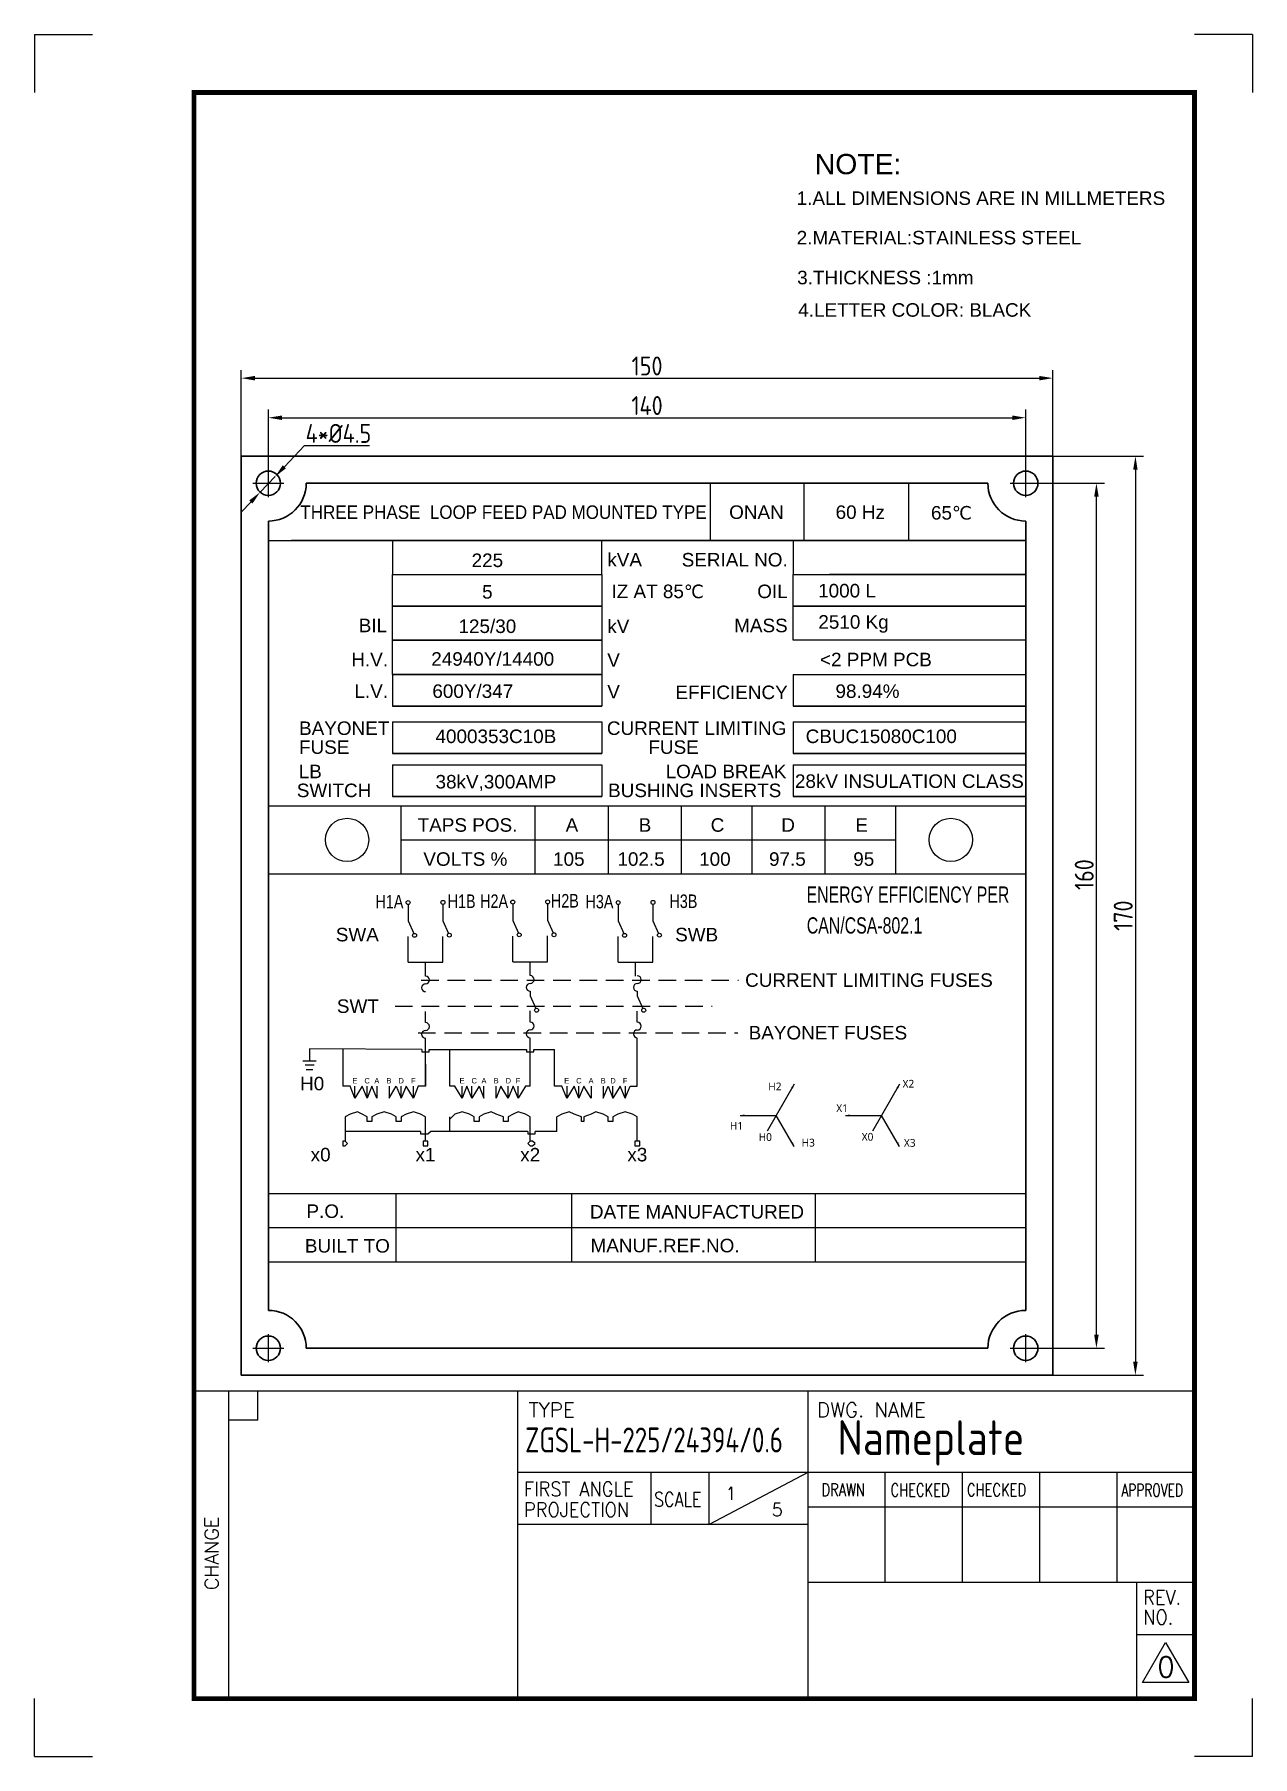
# Model space of a CAD drawing. Header units: millimetres. Extents: x 124493 to 133608, y -169944 to -164394.
# Drawn here: x 133382.4 to 133607.5, y -169555.5 to -169237.1 of the extents above; entities that cross this region are included whole.
import ezdxf
from ezdxf.enums import TextEntityAlignment as Align

# ---------------------------------------------------------------- set-up
doc = ezdxf.new("R2010")
doc.units = ezdxf.units.MM
doc.header["$LTSCALE"] = 13
doc.linetypes.add('CENTER', pattern=[50.8, 31.75, -6.35, 6.35, -6.35])
doc.linetypes.add('DASHED', pattern=[0.75, 0.5, -0.25])
doc.layers.get('0').update_dxf_attribs({"color": 1, "linetype": 'CENTER'})
for name, color, linetype in [('1', 4, 'Continuous'), ('2', 3, 'Continuous'), ('3中心线层', 1, 'CENTER'), ('4虚线层', 6, 'DASHED'), ('PDF_几何图形', 7, 'Continuous'), ('粗实线', 4, 'Continuous')]:
    doc.layers.add(name, color=color, linetype=linetype)
doc.layers.add('paper', color=254, linetype='Continuous', plot=False)
doc.layers.add('标注、文本', color=3, linetype='Continuous', lineweight=25)
doc.styles.add('Arial_txtstyle_2.50_0_0', font='arial.ttf')
doc.styles.add('Note Text (ANSI)', font='arial.ttf')
doc.styles.add('ROMANS', font='romans.shx', dxfattribs={"bigfont": 'whgtxt.shx'})
doc.styles.get("Standard").update_dxf_attribs({"font": 'gbenor.shx', "bigfont": 'gbcbig.shx'})
doc.styles.add('宋体', font='Microsoft YaHei.ttf', dxfattribs={"width": 0.6})
doc.dimstyles.new('1', dxfattribs={"dimscale": 4, "dimtxt": 3.5, "dimasz": 2, "dimexe": 1.5, "dimexo": 0, "dimgap": 0.5, "dimtad": 1, "dimdec": 1, "dimdsep": 46, "dimtxsty": 'Standard', "dimcen": -2.5, "dimclrd": 3, "dimclre": 3, "dimclrt": 3, "dimazin": 2, "dimtfac": 1, "dimtdec": 1, "dimtmove": 0, "dimatfit": 2, "dimfxl": 1.5, "dimarcsym": 0})
doc.dimstyles.new('1$0', dxfattribs={"dimtxt": 3.5, "dimasz": 2.5, "dimexe": 1.5, "dimexo": 0, "dimgap": 0.5, "dimtad": 1, "dimtoh": 1, "dimdec": 1, "dimtxsty": 'Standard', "dimcen": 2.5, "dimclrd": 3, "dimclre": 3, "dimclrt": 3, "dimadec": 1, "dimazin": 0, "dimtfac": 1, "dimtdec": 1, "dimtmove": 0, "dimatfit": 2, "dimfxl": 1.5, "dimarcsym": 0})

# ---------------------------------------------------------------- blocks, each defined once
blk = doc.blocks.new('*D491')
at = {"layer": '2', "color": 3, "lineweight": -2, "transparency": 16777216}
for p, q in [((133425.6, -169320.08), (133425.6, -169306.47)), ((133565.6, -169320.08), (133565.6, -169306.47)), ((133428.1, -169307.97), (133563.1, -169307.97))]:
    blk.add_line(p, q, dxfattribs=at)
at = {"layer": '2', "color": 3, "transparency": 16777216}
for points in [[(133428.1, -169307.56), (133428.1, -169308.39), (133425.6, -169307.97)], [(133563.1, -169307.56), (133563.1, -169308.39), (133565.6, -169307.97)]]:
    blk.add_solid(points, dxfattribs=at)
at = {"layer": 'Defpoints', "color": 0, "transparency": 16777216}
for p in [(133565.6, -169307.97), (133425.6, -169320.08), (133565.6, -169320.08)]:
    blk.add_point(p, dxfattribs=at)
at = {"layer": '2', "color": 3, "transparency": 16777216, "insert": (133495.6, -169305.72), "char_height": 3.5, "attachment_point": 5}
blk.add_mtext('140', dxfattribs=at)
blk = doc.blocks.new('*D487')
at = {"layer": '2', "color": 3, "lineweight": -2, "transparency": 16777216}
for p, q in [((133420.6, -169315.08), (133420.6, -169299.15)), ((133423.1, -169300.65), (133568.1, -169300.65)), ((133570.6, -169315.08), (133570.6, -169299.15))]:
    blk.add_line(p, q, dxfattribs=at)
at = {"layer": '2', "color": 3, "transparency": 16777216}
for points in [[(133423.1, -169300.24), (133423.1, -169301.07), (133420.6, -169300.65)], [(133568.1, -169300.24), (133568.1, -169301.07), (133570.6, -169300.65)]]:
    blk.add_solid(points, dxfattribs=at)
at = {"layer": 'Defpoints', "color": 0, "transparency": 16777216}
for p in [(133570.6, -169300.65), (133420.6, -169315.08), (133570.6, -169315.08)]:
    blk.add_point(p, dxfattribs=at)
at = {"layer": '2', "color": 3, "transparency": 16777216, "insert": (133495.6, -169298.4), "char_height": 3.5, "attachment_point": 5}
blk.add_mtext('150', dxfattribs=at)
blk = doc.blocks.new('*D488')
at = {"layer": '2', "color": 3, "lineweight": -2, "transparency": 16777216}
for p, q in [((133570.6, -169315.08), (133587.37, -169315.08)), ((133585.87, -169317.58), (133585.87, -169482.53)), ((133570.6, -169485.03), (133587.37, -169485.03))]:
    blk.add_line(p, q, dxfattribs=at)
at = {"layer": '2', "color": 3, "transparency": 16777216}
for points in [[(133585.45, -169317.58), (133586.28, -169317.58), (133585.87, -169315.08)], [(133585.45, -169482.53), (133586.28, -169482.53), (133585.87, -169485.03)]]:
    blk.add_solid(points, dxfattribs=at)
at = {"layer": 'Defpoints', "color": 0, "transparency": 16777216}
for p in [(133570.6, -169315.08), (133570.6, -169485.03), (133585.87, -169485.03)]:
    blk.add_point(p, dxfattribs=at)
at = {"layer": '2', "color": 3, "transparency": 16777216, "insert": (133583.62, -169400.05), "char_height": 3.5, "attachment_point": 5, "rotation": 90}
blk.add_mtext('170', dxfattribs=at)
blk = doc.blocks.new('*D489')
at = {"layer": '2', "color": 3, "lineweight": -2, "transparency": 16777216}
for p, q in [((133565.6, -169320.08), (133580.16, -169320.08)), ((133578.66, -169477.53), (133578.66, -169322.58)), ((133568.47, -169480.03), (133580.16, -169480.03))]:
    blk.add_line(p, q, dxfattribs=at)
at = {"layer": '2', "color": 3, "transparency": 16777216}
for points in [[(133578.25, -169322.58), (133579.08, -169322.58), (133578.66, -169320.08)], [(133578.25, -169477.53), (133579.08, -169477.53), (133578.66, -169480.03)]]:
    blk.add_solid(points, dxfattribs=at)
at = {"layer": 'Defpoints', "color": 0, "transparency": 16777216}
for p in [(133565.6, -169320.08), (133578.66, -169320.08), (133568.47, -169480.03)]:
    blk.add_point(p, dxfattribs=at)
at = {"layer": '2', "color": 3, "transparency": 16777216, "insert": (133576.41, -169392.46), "char_height": 3.5, "attachment_point": 5, "rotation": 90}
blk.add_mtext('160', dxfattribs=at)
blk = doc.blocks.new('*D490')
at = {"layer": '2', "color": 3, "lineweight": -2, "transparency": 16777216}
for p, q in [((133428.56, -169317.05), (133432.3, -169313.12)), ((133432.3, -169313.12), (133444.3, -169313.12)), ((133424.07, -169321.75), (133426.83, -169318.86)), ((133422.35, -169323.56), (133420.62, -169325.37))]:
    blk.add_line(p, q, dxfattribs=at)
at = {"layer": '2', "color": 3, "transparency": 16777216}
for points in [[(133428.26, -169316.76), (133428.86, -169317.33), (133426.83, -169318.86)], [(133422.05, -169323.27), (133422.65, -169323.85), (133424.07, -169321.75)]]:
    blk.add_solid(points, dxfattribs=at)
at = {"layer": 'Defpoints', "color": 0, "transparency": 16777216}
for p in [(133426.83, -169318.86), (133424.07, -169321.75)]:
    blk.add_point(p, dxfattribs=at)
at = {"layer": '2', "color": 3, "transparency": 16777216, "insert": (133438.55, -169310.87), "char_height": 3.5, "attachment_point": 5}
blk.add_mtext('4*%%C4.5', dxfattribs=at)

msp = doc.modelspace()

# ---------------------------------------------------------------- linework, layer by layer
at = {"layer": '1', "color": 0, "linetype": 'Continuous'}
for p, q in [((133411.85, -169544.82), (133411.85, -169247.82)), ((133596.8, -169247.82), (133596.8, -169544.82)), ((133596.8, -169544.82), (133411.85, -169544.82))]:
    msp.add_line(p, q, dxfattribs=at)
at = {"layer": '1'}
msp.add_line((133471.71, -169544.85), (133418.28, -169544.85), dxfattribs=at)
at = {"layer": '1', "const_width": 0.894}
msp.add_lwpolyline([(133411.85, -169247.82), (133596.8, -169247.82), (133596.8, -169544.82), (133411.85, -169544.82), (133411.85, -169247.82), (133596.8, -169247.82)], dxfattribs=at)
at = {"layer": '2', "linetype": 'Continuous'}
for p, q in [((133522.6, -169342.83), (133565.6, -169342.83)), ((133522.6, -169349.13), (133522.6, -169342.83)), ((133565.6, -169349.13), (133522.6, -169349.13)), ((133522.6, -169355.43), (133565.6, -169355.43)), ((133522.6, -169355.43), (133522.6, -169361.28)), ((133565.6, -169361.28), (133522.6, -169361.28)), ((133522.6, -169361.28), (133565.6, -169361.28)), ((133448.55, -169364.18), (133448.55, -169370.03)), ((133448.55, -169364.18), (133487.25, -169364.18)), ((133487.25, -169364.18), (133487.25, -169370.03)), ((133522.6, -169364.18), (133522.6, -169370.03)), ((133522.6, -169364.18), (133565.6, -169364.18)), ((133565.6, -169364.18), (133565.6, -169370.03)), ((133487.25, -169370.03), (133448.55, -169370.03)), ((133448.55, -169370.03), (133487.25, -169370.03)), ((133565.6, -169370.03), (133522.6, -169370.03)), ((133522.6, -169370.03), (133565.6, -169370.03)), ((133448.55, -169372.18), (133487.25, -169372.18)), ((133448.55, -169372.18), (133448.55, -169378.03)), ((133487.25, -169372.18), (133487.25, -169378.03)), ((133522.6, -169372.18), (133565.6, -169372.18)), ((133522.6, -169372.18), (133522.6, -169378.03)), ((133487.25, -169378.03), (133448.55, -169378.03)), ((133448.55, -169378.03), (133487.25, -169378.03)), ((133565.6, -169378.03), (133522.6, -169378.03)), ((133522.6, -169378.03), (133565.6, -169378.03)), ((133453.97, -169424.77), (133453.97, -169425.22)), ((133455.32, -169425.22), (133455.32, -169424.77)), ((133459.15, -169431.57), (133459.15, -169424.77)), ((133473.32, -169424.77), (133473.32, -169425.22)), ((133474.67, -169425.22), (133474.67, -169424.77)), ((133478.5, -169431.57), (133478.5, -169424.77)), ((133453.97, -169425.22), (133455.32, -169425.22)), ((133473.32, -169425.22), (133474.67, -169425.22))]:
    msp.add_line(p, q, dxfattribs=at)
at = {"layer": '2'}
for p, q in [((133453.97, -169424.77), (133433.22, -169424.67)), ((133455.32, -169424.77), (133473.32, -169424.77)), ((133474.67, -169424.77), (133478.5, -169424.77)), ((133596.8, -169487.99), (133411.85, -169487.99)), ((133418.28, -169544.82), (133418.28, -169487.99)), ((133423.64, -169493.35), (133423.64, -169487.99)), ((133471.71, -169544.82), (133471.71, -169487.99)), ((133525.32, -169487.99), (133525.32, -169544.82)), ((133423.64, -169493.35), (133418.28, -169493.35)), ((133596.8, -169503), (133471.71, -169503)), ((133496.37, -169512.65), (133496.37, -169503)), ((133525.32, -169503), (133507.09, -169512.65)), ((133507.09, -169512.65), (133507.09, -169503)), ((133539.62, -169523.37), (133539.62, -169503)), ((133553.91, -169523.37), (133553.91, -169503)), ((133568.21, -169523.37), (133568.21, -169503)), ((133582.5, -169523.37), (133582.5, -169503)), ((133596.8, -169509.43), (133525.32, -169509.43)), ((133525.32, -169512.65), (133471.71, -169512.65)), ((133596.8, -169523.37), (133525.32, -169523.37)), ((133586.08, -169523.37), (133586.08, -169544.82)), ((133596.8, -169533.02), (133586.08, -169533.02)), ((133587.15, -169541.87), (133591.44, -169534.44)), ((133591.44, -169534.44), (133595.73, -169541.87)), ((133595.73, -169541.87), (133587.15, -169541.87)), ((133382.36, -169555.54), (133382.36, -169555.54))]:
    msp.add_line(p, q, dxfattribs=at)
at = {"layer": '2', "linetype": 'Continuous'}
for points in [[(133507.25, -169320.08), (133507.25, -169330.68)], [(133524.6, -169320.08), (133524.6, -169330.68)], [(133543.95, -169320.08), (133543.95, -169330.68)], [(133425.6, -169330.68), (133565.6, -169330.68), (133429.9, -169330.68)], [(133448.55, -169330.68), (133448.55, -169336.98), (133487.25, -169336.98), (133487.25, -169330.68)], [(133522.6, -169330.68), (133522.6, -169336.98), (133565.6, -169336.98)], [(133487.25, -169342.83), (133448.55, -169342.83), (133448.55, -169336.98), (133487.25, -169336.98), (133487.25, -169342.83)], [(133565.6, -169342.83), (133522.6, -169342.83), (133522.6, -169336.98), (133565.6, -169336.98)], [(133529.35, -169336.98), (133565.6, -169336.98)], [(133565.6, -169336.98), (133529.35, -169336.98)], [(133448.55, -169349.13), (133448.55, -169342.83), (133487.25, -169342.83), (133487.25, -169349.13), (133448.55, -169349.13)], [(133448.55, -169355.43), (133448.55, -169349.13), (133487.25, -169349.13), (133487.25, -169355.43), (133448.55, -169355.43), (133448.55, -169361.28)], [(133448.55, -169355.43), (133487.25, -169355.43), (133487.25, -169361.28), (133448.55, -169361.28)], [(133448.55, -169361.28), (133487.25, -169361.28)], [(133425.6, -169379.73), (133565.6, -169379.73)], [(133450.15, -169392.33), (133450.15, -169379.73)], [(133474.9, -169392.33), (133474.9, -169379.73)], [(133488.4, -169379.73), (133488.4, -169392.33)], [(133501.9, -169379.73), (133501.9, -169392.33)], [(133514.95, -169379.73), (133514.95, -169392.33)], [(133528.45, -169379.73), (133528.45, -169392.33)], [(133541.5, -169379.73), (133541.5, -169392.33)], [(133450.15, -169386.03), (133541.5, -169386.03)], [(133425.6, -169392.33), (133565.6, -169392.33)], [(133451.43, -169408.67), (133451.43, -169403.9)], [(133457.87, -169408.64), (133457.87, -169403.87)], [(133470.78, -169408.58), (133470.78, -169403.81)], [(133477.22, -169408.56), (133477.22, -169403.78)], [(133490.26, -169408.67), (133490.26, -169403.9)], [(133496.69, -169408.64), (133496.69, -169403.87)], [(133454.65, -169411.22), (133454.65, -169408.66)], [(133474, -169411.14), (133474, -169408.57)], [(133493.48, -169411.22), (133493.48, -169408.66)], [(133439.35, -169424.77), (133439.35, -169431.57)], [(133454.65, -169431.57), (133454.65, -169422.7)], [(133474, -169431.57), (133474, -169422.7)], [(133493.8, -169431.57), (133493.8, -169422.7)], [(133454.65, -169431.57), (133454.65, -169427.52), (133454.65, -169431.57)], [(133443.85, -169433.82), (133442.95, -169431.57), (133441.6, -169433.82), (133440.7, -169431.57), (133439.35, -169431.57)], [(133441.6, -169433.82), (133441.6, -169431.57)], [(133445.65, -169431.57), (133445.65, -169433.82), (133444.75, -169431.57), (133443.85, -169433.82), (133443.85, -169431.57)], [(133447.9, -169431.57), (133447.9, -169433.82), (133449.25, -169431.57), (133450.15, -169433.82), (133450.15, -169431.57)], [(133451.05, -169431.57), (133450.15, -169433.82)], [(133452.4, -169433.82), (133451.05, -169431.57)], [(133454.65, -169431.57), (133453.3, -169431.57), (133452.4, -169433.82), (133452.4, -169431.57)], [(133461.4, -169433.82), (133460.05, -169431.57), (133459.15, -169431.57)], [(133464.55, -169431.57), (133463.2, -169433.82), (133462.3, -169431.57), (133461.4, -169433.82), (133461.4, -169431.57)], [(133463.2, -169433.82), (133463.2, -169431.57)], [(133464.55, -169431.57), (133465.45, -169433.82)], [(133465.45, -169433.82), (133465.45, -169431.57)], [(133474, -169431.57), (133473.1, -169431.57), (133471.75, -169433.82), (133470.85, -169431.57), (133469.95, -169433.82), (133468.6, -169431.57), (133467.7, -169433.82), (133467.7, -169431.57)], [(133469.95, -169433.82), (133469.95, -169431.57)], [(133471.75, -169433.82), (133471.75, -169431.57)], [(133480.75, -169431.57), (133480.75, -169433.82), (133479.85, -169431.57), (133478.5, -169431.57)], [(133485.25, -169431.57), (133485.25, -169433.82), (133483.9, -169431.57), (133483, -169433.82), (133482.1, -169431.57), (133480.75, -169433.82)], [(133483, -169433.82), (133483, -169431.57)], [(133487.5, -169431.57), (133487.5, -169433.82), (133488.4, -169431.57), (133489.3, -169433.82), (133489.3, -169431.57)], [(133490.65, -169431.57), (133489.3, -169433.82)], [(133491.55, -169431.57), (133491.55, -169433.82), (133490.65, -169431.57)], [(133491.55, -169433.82), (133492.45, -169431.57), (133493.8, -169431.57)], [(133443.85, -169437.23), (133442.95, -169436.78), (133442.05, -169436.33), (133440.7, -169436.78), (133439.8, -169437.23)], [(133439.8, -169437.23), (133439.8, -169441.73)], [(133443.85, -169438.13), (133443.85, -169437.23)], [(133449.25, -169437.23), (133448.35, -169436.78), (133447, -169436.33), (133445.65, -169436.78), (133444.75, -169437.23)], [(133444.75, -169437.23), (133444.75, -169438.13)], [(133449.25, -169438.13), (133449.25, -169437.23)], [(133454.65, -169437.23), (133453.75, -169436.78), (133452.4, -169436.33), (133451.05, -169436.78), (133450.15, -169437.23)], [(133450.15, -169437.23), (133450.15, -169438.13)], [(133454.65, -169441.73), (133454.65, -169437.23)], [(133463.65, -169437.23), (133462.75, -169436.78), (133461.4, -169436.33), (133460.05, -169436.78), (133459.15, -169437.68)], [(133459.15, -169439.93), (133459.15, -169437.23)], [(133463.65, -169438.13), (133463.65, -169437.23)], [(133469.05, -169437.23), (133467.7, -169436.78), (133466.8, -169436.33), (133465.45, -169436.78), (133464.55, -169437.23)], [(133464.55, -169437.23), (133464.55, -169438.13)], [(133469.05, -169438.13), (133469.05, -169437.23)], [(133474, -169437.23), (133473.1, -169436.78), (133471.75, -169436.33), (133470.85, -169436.78), (133469.95, -169437.23)], [(133469.95, -169437.23), (133469.95, -169438.13)], [(133474, -169441.73), (133474, -169437.23)], [(133474, -169437.23), (133474, -169437.23)], [(133483.45, -169437.23), (133482.1, -169436.78), (133481.2, -169436.33), (133479.85, -169436.78), (133478.95, -169437.23)], [(133478.95, -169439.93), (133478.95, -169437.23)], [(133483.45, -169438.13), (133483.45, -169437.23)], [(133488.4, -169437.23), (133487.5, -169436.78), (133486.15, -169436.33), (133485.25, -169436.78), (133483.9, -169437.23)], [(133483.9, -169437.23), (133483.9, -169438.13)], [(133488.4, -169438.13), (133488.4, -169437.23)], [(133493.8, -169437.23), (133492.9, -169436.78), (133491.55, -169436.33), (133490.2, -169436.78), (133489.3, -169437.23)], [(133489.3, -169437.23), (133489.3, -169438.13)], [(133493.8, -169441.73), (133493.8, -169437.23)], [(133453.75, -169439.93), (133439.8, -169439.93)], [(133444.75, -169438.13), (133443.85, -169438.13)], [(133450.15, -169438.13), (133449.25, -169438.13)], [(133453.75, -169439.93), (133453.75, -169440.38), (133454.65, -169440.38), (133455.1, -169440.38), (133455.55, -169439.93)], [(133473.55, -169439.93), (133455.55, -169439.93)], [(133464.55, -169438.13), (133463.65, -169438.13)], [(133469.95, -169438.13), (133469.05, -169438.13)], [(133473.55, -169439.93), (133473.55, -169440.38), (133474, -169440.38), (133474.9, -169440.38), (133474.9, -169439.93)], [(133478.95, -169439.93), (133474.9, -169439.93)], [(133483.9, -169438.13), (133483.45, -169438.13)], [(133489.3, -169438.13), (133488.4, -169438.13)], [(133440.25, -169442.18), (133439.8, -169441.73), (133439.8, -169441.73), (133439.35, -169441.73), (133439.35, -169442.18), (133439.35, -169442.63), (133439.8, -169442.63), (133439.8, -169442.63), (133440.25, -169442.18)], [(133455.1, -169442.18), (133455.1, -169441.73), (133454.65, -169441.73), (133454.2, -169441.73), (133454.2, -169442.18), (133454.2, -169442.63), (133454.65, -169442.63), (133455.1, -169442.63), (133455.1, -169442.18)], [(133474.9, -169442.18), (133474.45, -169441.73), (133474, -169441.73), (133474, -169441.73), (133473.55, -169442.18), (133474, -169442.63), (133474, -169442.63), (133474.45, -169442.63), (133474.9, -169442.18)], [(133494.25, -169442.18), (133494.25, -169441.73), (133493.8, -169441.73), (133493.35, -169441.73), (133493.35, -169442.18), (133493.35, -169442.63), (133493.8, -169442.63), (133494.25, -169442.63), (133494.25, -169442.18)], [(133425.6, -169451.43), (133565.6, -169451.43)], [(133449.25, -169457.73), (133449.25, -169451.43)], [(133481.65, -169451.43), (133481.65, -169457.73)], [(133526.65, -169451.43), (133526.65, -169464.03)], [(133425.6, -169457.73), (133565.6, -169457.73)], [(133449.25, -169464.03), (133449.25, -169457.73)], [(133481.65, -169457.73), (133481.65, -169464.03)], [(133425.6, -169464.03), (133565.6, -169464.03)]]:
    msp.add_lwpolyline(points, dxfattribs=at)
at = {"layer": '2', "color": 3, "linetype": 'Continuous'}
for points in [[(133454.65, -169419.82), (133454.65, -169417.77)], [(133474, -169419.74), (133474, -169417.67)], [(133493.8, -169419.75), (133493.8, -169417.68)]]:
    msp.add_lwpolyline(points, dxfattribs=at)
at = {"layer": '2'}
for points in [[(133522.8, -169431.22), (133517.8, -169439.87)], [(133542.28, -169431.22), (133537.28, -169439.87)], [(133512.8, -169436.99), (133519.47, -169436.99)], [(133522.8, -169442.75), (133519.47, -169436.99)], [(133532.28, -169436.99), (133538.94, -169436.99)], [(133542.28, -169442.75), (133538.94, -169436.99)]]:
    msp.add_lwpolyline(points, dxfattribs=at)
for points in [[(133522.8, -169431.22, 0, 0.4, 0), (133522.4, -169431.91, 0.4, 0.4, 0)], [(133542.28, -169431.22, 0, 0.4, 0), (133541.88, -169431.91, 0.4, 0.4, 0)], [(133512.8, -169436.99, 0, 0.4, 0), (133513.6, -169436.99, 0.4, 0.4, 0)], [(133532.28, -169436.99, 0, 0.4, 0), (133533.08, -169436.99, 0.4, 0.4, 0)], [(133522.8, -169442.75, 0, 0.4, 0), (133522.4, -169442.06, 0.4, 0.4, 0)], [(133542.28, -169442.75, 0, 0.4, 0), (133541.88, -169442.06, 0.4, 0.4, 0)]]:
    msp.add_lwpolyline(points, format="xyseb", dxfattribs=at)
at = {"layer": '2', "linetype": 'Continuous'}
for centre in [(133440.15, -169386.03), (133551.75, -169386.03)]:
    msp.add_circle(centre, 4, dxfattribs=at)
at = {"layer": '2', "color": 3}
for centre, start, end in [((133454.65, -169411.94), 270, 90), ((133474, -169411.86), 270, 90), ((133493.8, -169411.87), 270, 90), ((133454.65, -169413.38), 90, 270), ((133474, -169413.3), 90, 270), ((133493.8, -169413.31), 90, 270), ((133454.65, -169421.98), 90, 270), ((133454.65, -169420.54), 270, 90), ((133474, -169421.9), 90, 270), ((133474, -169420.46), 270, 90), ((133493.8, -169421.91), 90, 270), ((133493.8, -169420.47), 270, 90)]:
    msp.add_arc(centre, 0.72, start, end, dxfattribs=at)
at = {"layer": '3中心线层'}
for p, q in [((133425.61, -169322.65), (133425.61, -169317.51)), ((133565.6, -169322.65), (133565.6, -169317.51)), ((133422.71, -169320.08), (133428.48, -169320.08)), ((133423.05, -169320.08), (133428.15, -169320.08)), ((133562.7, -169320.08), (133568.47, -169320.08)), ((133563.04, -169320.08), (133568.14, -169320.08)), ((133425.6, -169482.59), (133425.6, -169477.46)), ((133565.6, -169482.59), (133565.6, -169477.46)), ((133422.7, -169480.03), (133428.47, -169480.03)), ((133423.04, -169480.03), (133428.14, -169480.03)), ((133562.7, -169480.03), (133568.47, -169480.03)), ((133563.04, -169480.03), (133568.14, -169480.03))]:
    msp.add_line(p, q, dxfattribs=at)
at = {"layer": '4虚线层', "ltscale": 0.5}
for p, q in [((133453.86, -169411.98), (133512.5, -169411.98)), ((133449.02, -169416.76), (133507.65, -169416.76)), ((133453.26, -169421.7), (133512.39, -169421.7))]:
    msp.add_line(p, q, dxfattribs=at)
at = {"layer": 'paper'}
for p, q in [((133382.36, -169237.1), (133382.36, -169247.82)), ((133382.36, -169237.1), (133393.08, -169237.1)), ((133607.52, -169237.1), (133596.8, -169237.1)), ((133607.52, -169237.1), (133607.52, -169247.82)), ((133382.36, -169555.54), (133382.36, -169544.82)), ((133607.52, -169555.54), (133607.52, -169544.82)), ((133382.36, -169555.54), (133393.08, -169555.54)), ((133607.52, -169555.54), (133596.8, -169555.54))]:
    msp.add_line(p, q, dxfattribs=at)
at = {"layer": 'PDF_几何图形', "color": 3, "lineweight": 15}
for points in [[(133474, -169419.74), (133474, -169417.67)], [(133493.8, -169419.75), (133493.8, -169417.68)]]:
    msp.add_lwpolyline(points, dxfattribs=at)
at = {"layer": '标注、文本'}
for p, q in [((133451.43, -169397.98), (133451.43, -169401.01)), ((133457.87, -169397.95), (133457.87, -169400.98)), ((133470.78, -169397.89), (133470.78, -169400.93)), ((133477.22, -169397.86), (133477.22, -169400.9)), ((133490.26, -169397.98), (133490.26, -169401.01)), ((133496.69, -169397.95), (133496.69, -169400.98)), ((133451.43, -169401.01), (133452.46, -169403.36)), ((133457.87, -169400.98), (133458.89, -169403.33)), ((133470.78, -169400.93), (133471.81, -169403.27)), ((133477.22, -169400.9), (133478.24, -169403.24)), ((133490.26, -169401.01), (133491.29, -169403.36)), ((133496.69, -169400.98), (133497.72, -169403.33)), ((133451.43, -169408.67), (133457.87, -169408.64)), ((133470.78, -169408.58), (133477.22, -169408.56)), ((133490.26, -169408.67), (133496.69, -169408.64)), ((133474, -169414.02), (133474, -169414.86)), ((133474, -169414.86), (133475.02, -169417.2)), ((133493.8, -169414.03), (133493.8, -169414.87)), ((133493.8, -169414.87), (133494.82, -169417.22)), ((133433.22, -169424.67), (133433.22, -169426.92)), ((133431.98, -169426.92), (133434.45, -169426.92)), ((133432.39, -169427.64), (133434.05, -169427.64)), ((133432.6, -169428.47), (133433.84, -169428.47))]:
    msp.add_line(p, q, dxfattribs=at)
for centre in [(133451.43, -169397.62), (133457.87, -169397.59), (133470.78, -169397.53), (133477.22, -169397.5), (133490.26, -169397.62), (133496.69, -169397.59), (133452.62, -169403.68), (133459.05, -169403.65), (133471.97, -169403.59), (133478.4, -169403.57), (133491.45, -169403.68), (133497.88, -169403.65), (133475.18, -169417.53), (133494.98, -169417.54)]:
    msp.add_circle(centre, 0.362, dxfattribs=at)
at = {"layer": '粗实线', "lineweight": 30}
for p, q in [((133420.6, -169315.08), (133570.6, -169315.08)), ((133420.6, -169485.03), (133420.6, -169315.08)), ((133570.6, -169315.08), (133570.6, -169485.03)), ((133570.6, -169485.03), (133420.6, -169485.03))]:
    msp.add_line(p, q, dxfattribs=at)
for points in [[(133432.6, -169320.08), (133558.6, -169320.08)], [(133425.6, -169473.03), (133425.6, -169327.08)], [(133565.6, -169327.08), (133565.6, -169473.06)], [(133558.6, -169480.03), (133432.6, -169480.03)]]:
    msp.add_lwpolyline(points, dxfattribs=at)
for centre in [(133425.6, -169320.08), (133565.6, -169320.08), (133425.6, -169480.03), (133565.6, -169480.03)]:
    msp.add_circle(centre, 2.25, dxfattribs=at)
for centre, start, end in [((133425.6, -169320.08), 270, 0), ((133565.6, -169320.08), 180, 270), ((133425.6, -169480.03), 0, 90), ((133565.6, -169480.03), 90, 180)]:
    msp.add_arc(centre, 7, start, end, dxfattribs=at)

# ---------------------------------------------------------------- texts
at = {"color": 4}
msp.add_text('Nameplate', height=6.433, dxfattribs=at).set_placement((133530.78, -169499.78))
at = {"layer": '2', "linetype": 'Continuous'}
for s, height, style, p in [('NOTE:', 3.75, 'Note Text (ANSI)', (133526.6, -169262.94)), ('1.ALL DIMENSIONS ARE IN MILLMETERS', 2.5, 'Note Text (ANSI)', (133523.26, -169268.62)), ('2.MATERIAL:STAINLESS STEEL', 2.5, 'Note Text (ANSI)', (133523.26, -169275.92)), ('3.THICKNESS :1mm', 2.5, 'Note Text (ANSI)', (133523.35, -169283.3)), ('4.LETTER COLOR: BLACK', 2.5, 'Note Text (ANSI)', (133523.54, -169289.29)), ('65℃', 2.5, 'Note Text (ANSI)', (133548.08, -169326.8)), ('H0', 1.439, '宋体', (133516.22, -169441.71)), ('H3', 1.439, '宋体', (133524.16, -169442.74))]:
    msp.add_text(s, height=height, dxfattribs=dict(at, style=style)).set_placement(p)
at = {"layer": '2', "linetype": 'Continuous', "style": 'Arial_txtstyle_2.50_0_0', "width": 0.9}
msp.add_text('THREE PHASE  LOOP FEED PAD MOUNTED TYPE', height=2.5, dxfattribs=at).set_placement((133469.07, -169325.43), align=Align.MIDDLE)
at = {"layer": '2', "linetype": 'Continuous'}
for s, style, p in [('ONAN', 'Note Text (ANSI)', (133515.82, -169325.43)), ('60 Hz', 'Note Text (ANSI)', (133535.01, -169325.43)), ('225', 'Note Text (ANSI)', (133466.08, -169334.33)), ('5', 'Note Text (ANSI)', (133466.08, -169340.18)), ('125/30', 'Arial_txtstyle_2.50_0_0', (133466.08, -169346.48)), ('kV', 'Note Text (ANSI)', (133490.29, -169346.48)), ('V', 'Note Text (ANSI)', (133489.41, -169352.78)), ('V', 'Note Text (ANSI)', (133489.41, -169358.63)), ('H0', 'Note Text (ANSI)', (133433.69, -169431.09)), ('x0', 'Note Text (ANSI)', (133435.26, -169444.23)), ('x1', 'Note Text (ANSI)', (133454.65, -169444.23)), ('x2', 'Note Text (ANSI)', (133474, -169444.23)), ('x3', 'Note Text (ANSI)', (133493.8, -169444.23))]:
    msp.add_text(s, height=2.5, dxfattribs=dict(at, style=style)).set_placement(p, align=Align.MIDDLE)
for s, style, p in [('kVA', 'Note Text (ANSI)', (133494.66, -169335.48)), ('SERIAL NO.', 'Note Text (ANSI)', (133521.6, -169335.48)), ('IZ AT 85℃', 'Note Text (ANSI)', (133506.11, -169341.33)), ('OIL', 'Note Text (ANSI)', (133521.6, -169341.33)), ('1000 L', 'Note Text (ANSI)', (133537.9, -169341.2)), ('BIL', 'Note Text (ANSI)', (133447.55, -169347.63)), ('MASS', 'Note Text (ANSI)', (133521.6, -169347.63)), ('2510 Kg', 'Note Text (ANSI)', (133540.27, -169346.98)), ('H.V.', 'Note Text (ANSI)', (133447.72, -169353.93)), ('24940Y/14400', 'Note Text (ANSI)', (133478.43, -169353.83)), ('<2 PPM PCB', 'Note Text (ANSI)', (133548.24, -169353.93)), ('L.V.', 'Note Text (ANSI)', (133447.72, -169359.78)), ('600Y/347', 'Arial_txtstyle_2.50_0_0', (133470.86, -169359.78)), ('EFFICIENCY', 'Note Text (ANSI)', (133521.6, -169360)), ('98.94%%%', 'Arial_txtstyle_2.50_0_0', (133542.27, -169359.78)), ('BAYONET', 'Note Text (ANSI)', (133447.96, -169366.63)), ('  CURRENT LIMITING', 'Arial_txtstyle_2.50_0_0', (133521.35, -169366.63)), ('FUSE', 'Note Text (ANSI)', (133440.58, -169370.13)), ('4000353C10B', 'Arial_txtstyle_2.50_0_0', (133478.82, -169368.13)), ('FUSE', 'Note Text (ANSI)', (133505.16, -169370.13)), ('CBUC15080C100', 'Arial_txtstyle_2.50_0_0', (133552.87, -169368.13)), ('38kV,300AMP', 'Arial_txtstyle_2.50_0_0', (133478.82, -169376.53)), ('LOAD BREAK', 'Note Text (ANSI)', (133521.35, -169374.63)), ('28kV INSULATION CLASS', 'Arial_txtstyle_2.50_0_0', (133565.24, -169376.42)), ('SWITCH', 'Note Text (ANSI)', (133444.63, -169378.13)), ('BUSHING INSERTS', 'Note Text (ANSI)', (133520.41, -169378.13)), ('TAPS POS.', 'Note Text (ANSI)', (133471.63, -169384.53)), ('A', 'Note Text (ANSI)', (133482.88, -169384.53)), ('B', 'Note Text (ANSI)', (133496.38, -169384.53)), ('C', 'Note Text (ANSI)', (133509.88, -169384.53)), ('D', 'Note Text (ANSI)', (133522.93, -169384.53)), ('E', 'Note Text (ANSI)', (133536.43, -169384.53)), ('VOLTS %%%', 'Note Text (ANSI)', (133469.77, -169390.83)), ('105', 'Note Text (ANSI)', (133484.05, -169390.83)), ('102.5', 'Note Text (ANSI)', (133498.86, -169390.83)), ('100', 'Note Text (ANSI)', (133511.05, -169390.83)), ('97.5', 'Note Text (ANSI)', (133524.94, -169390.83)), ('95', 'Note Text (ANSI)', (133537.6, -169390.83)), ('P.O.', 'Note Text (ANSI)', (133439.63, -169455.94)), ('DATE MANUFACTURED', 'Arial_txtstyle_2.50_0_0', (133524.61, -169456.05)), ('BUILT TO', 'Arial_txtstyle_2.50_0_0', (133448.06, -169462.35)), ('MANUF.REF.NO.', 'Note Text (ANSI)', (133512.7, -169462.3))]:
    msp.add_text(s, height=2.5, dxfattribs=dict(at, style=style)).set_placement(p, align=Align.RIGHT)
at = {"layer": '2', "style": 'Note Text (ANSI)'}
for s, p in [('LB', (133435.48, -169374.63)), ('SWA', (133446.02, -169404.8)), ('SWB', (133508.75, -169404.8)), ('CURRENT LIMITING FUSES', (133559.51, -169413.21)), ('SWT', (133446.02, -169418.03)), ('BAYONET FUSES', (133543.68, -169422.94))]:
    msp.add_text(s, height=2.5, dxfattribs=at).set_placement(p, align=Align.RIGHT)
at = {"layer": '2', "linetype": 'Continuous'}
for s, height, style, width, p in [('H1A', 2.5, 'Note Text (ANSI)', 0.76, (133450.56, -169398.7)), ('H1B', 2.5, 'Note Text (ANSI)', 0.76, (133463.9, -169398.63)), ('H2A', 2.5, 'Note Text (ANSI)', 0.76, (133469.91, -169398.61)), ('H2B', 2.5, 'Note Text (ANSI)', 0.76, (133482.99, -169398.54)), ('H3A', 2.5, 'Note Text (ANSI)', 0.76, (133489.38, -169398.7)), ('H3B', 2.5, 'Note Text (ANSI)', 0.76, (133504.9, -169398.63)), ('ENERGY EFFICIENCY PER ', 3, 'Arial_txtstyle_2.50_0_0', 0.7, (133563.38, -169397.65)), (' CAN/CSA-802.1', 3, 'Arial_txtstyle_2.50_0_0', 0.7, (133546.48, -169403.35))]:
    msp.add_text(s, height=height, dxfattribs=dict(at, style=style, width=width)).set_placement(p, align=Align.RIGHT)
at = {"layer": '2', "style": 'Note Text (ANSI)'}
for s, p in [('E', (133441.6, -169430.57)), ('C', (133443.85, -169430.57)), ('A', (133445.65, -169430.57)), ('B', (133447.9, -169430.57)), ('D', (133450.15, -169430.57)), ('F', (133452.4, -169430.57)), ('E', (133461.4, -169430.57)), ('C', (133463.65, -169430.57)), ('A', (133465.45, -169430.57)), ('B', (133467.7, -169430.57)), ('D', (133469.95, -169430.57)), ('F', (133471.75, -169430.57)), ('E', (133480.75, -169430.57)), ('C', (133483, -169430.57)), ('A', (133485.25, -169430.57)), ('B', (133487.5, -169430.57)), ('D', (133489.3, -169430.57)), ('F', (133491.55, -169430.57))]:
    msp.add_text(s, height=1, dxfattribs=at).set_placement(p, align=Align.MIDDLE)
at = {"layer": '2'}
for s, height, style, p in [('H2', 1.439, '宋体', (133518, -169432.35)), ('X2', 1.439, '宋体', (133542.82, -169431.85)), ('X1', 1.439, '宋体', (133530.57, -169436.38)), ('H1', 1.439, '宋体', (133510.91, -169439.62)), ('X0', 1.439, '宋体', (133535.27, -169441.66)), ('X3', 1.439, '宋体', (133543.07, -169442.78)), ('TYPE', 2.681, 'ROMANS', (133473.72, -169492.78)), ('DWG. NAME', 2.681, 'ROMANS', (133527.03, -169492.78)), ('1', 2.41, 'ROMANS', (133510.07, -169508.08))]:
    msp.add_text(s, height=height, dxfattribs=dict(at, style=style)).set_placement(p)
at = {"layer": '2', "color": 4, "width": 0.85}
msp.add_text('ZGSL-H-225/24394/0.6', height=4.6203, dxfattribs=at).set_placement((133473.06, -169499.31))
at = {"layer": '2', "style": 'ROMANS'}
for s, height, width, p in [('FIRST ANGLE', 2.6805, 0.9, (133472.86, -169507.4)), ('SCALE', 2.681, 0.8, (133496.91, -169509.32)), ('DRAWN', 2.359, 0.75, (133527.83, -169507.39)), ('CHECKED', 2.359, 0.75, (133540.61, -169507.43)), ('CHECKED', 2.359, 0.75, (133554.74, -169507.39)), ('APPROVED', 2.359, 0.7, (133583.26, -169507.47)), ('PROJECTION', 2.681, 0.9, (133472.86, -169511.23)), ('REV.', 2.681, 0.9, (133587.3, -169527.44)), ('NO.', 2.681, 0.9, (133587.3, -169531.1))]:
    msp.add_text(s, height=height, dxfattribs=dict(at, width=width)).set_placement(p)
at = {"layer": '2', "color": 4, "style": 'ROMANS'}
for s, height, p in [('5', 2.41, (133518.64, -169511.09)), ('0', 3.75, (133589.92, -169540.83))]:
    msp.add_text(s, height=height, dxfattribs=at).set_placement(p)
at = {"layer": '2', "style": 'ROMANS'}
msp.add_text('CHANGE', height=2.573, rotation=90, dxfattribs=at).set_placement((133416.4, -169524.76))

# ---------------------------------------------------------------- dimensions: what is measured, and where the dimension line sits
at = {"layer": '2'}
for base, p1, p2, picture, middle in [((133570.6, -169300.65), (133420.6, -169315.08), (133570.6, -169315.08), '*D487', (133495.6, -169298.4)), ((133565.6, -169307.97), (133425.6, -169320.08), (133565.6, -169320.08), '*D491', (133495.6, -169305.72))]:
    dim = msp.add_linear_dim(base=base, p1=p1, p2=p2, dimstyle='1$0', dxfattribs=at)
    dim.commit()
    dim.dimension.update_dxf_attribs({"geometry": picture, "text_midpoint": middle})
dim = msp.add_diameter_dim_2p(p1=(133424.07, -169321.75), p2=(133426.83, -169318.86), text='4*%%C4.5', dimstyle='1', override={"dimscale": 1, "dimasz": 2.5, "dimtoh": 1, "dimdsep": 44, "dimcen": 2.5, "dimadec": 1, "dimazin": 0}, dxfattribs=at)
dim.commit()
dim.dimension.update_dxf_attribs({"geometry": '*D490', "text_midpoint": (133438.55, -169313.12), "dimtype": 163})
dim = msp.add_linear_dim(base=(133585.87, -169485.03), p1=(133570.6, -169315.08), p2=(133570.6, -169485.03), angle=90, text='170', dimstyle='1$0', dxfattribs=at)
dim.commit()
dim.dimension.update_dxf_attribs({"geometry": '*D488', "text_midpoint": (133583.62, -169400.05)})
dim = msp.add_linear_dim(base=(133578.66, -169320.08), p1=(133568.47, -169480.03), p2=(133565.6, -169320.08), angle=90, text='160', dimstyle='1$0', dxfattribs=at)
dim.commit()
dim.dimension.update_dxf_attribs({"geometry": '*D489', "text_midpoint": (133578.66, -169392.46), "dimtype": 160})

doc.saveas('drawing.dxf')
